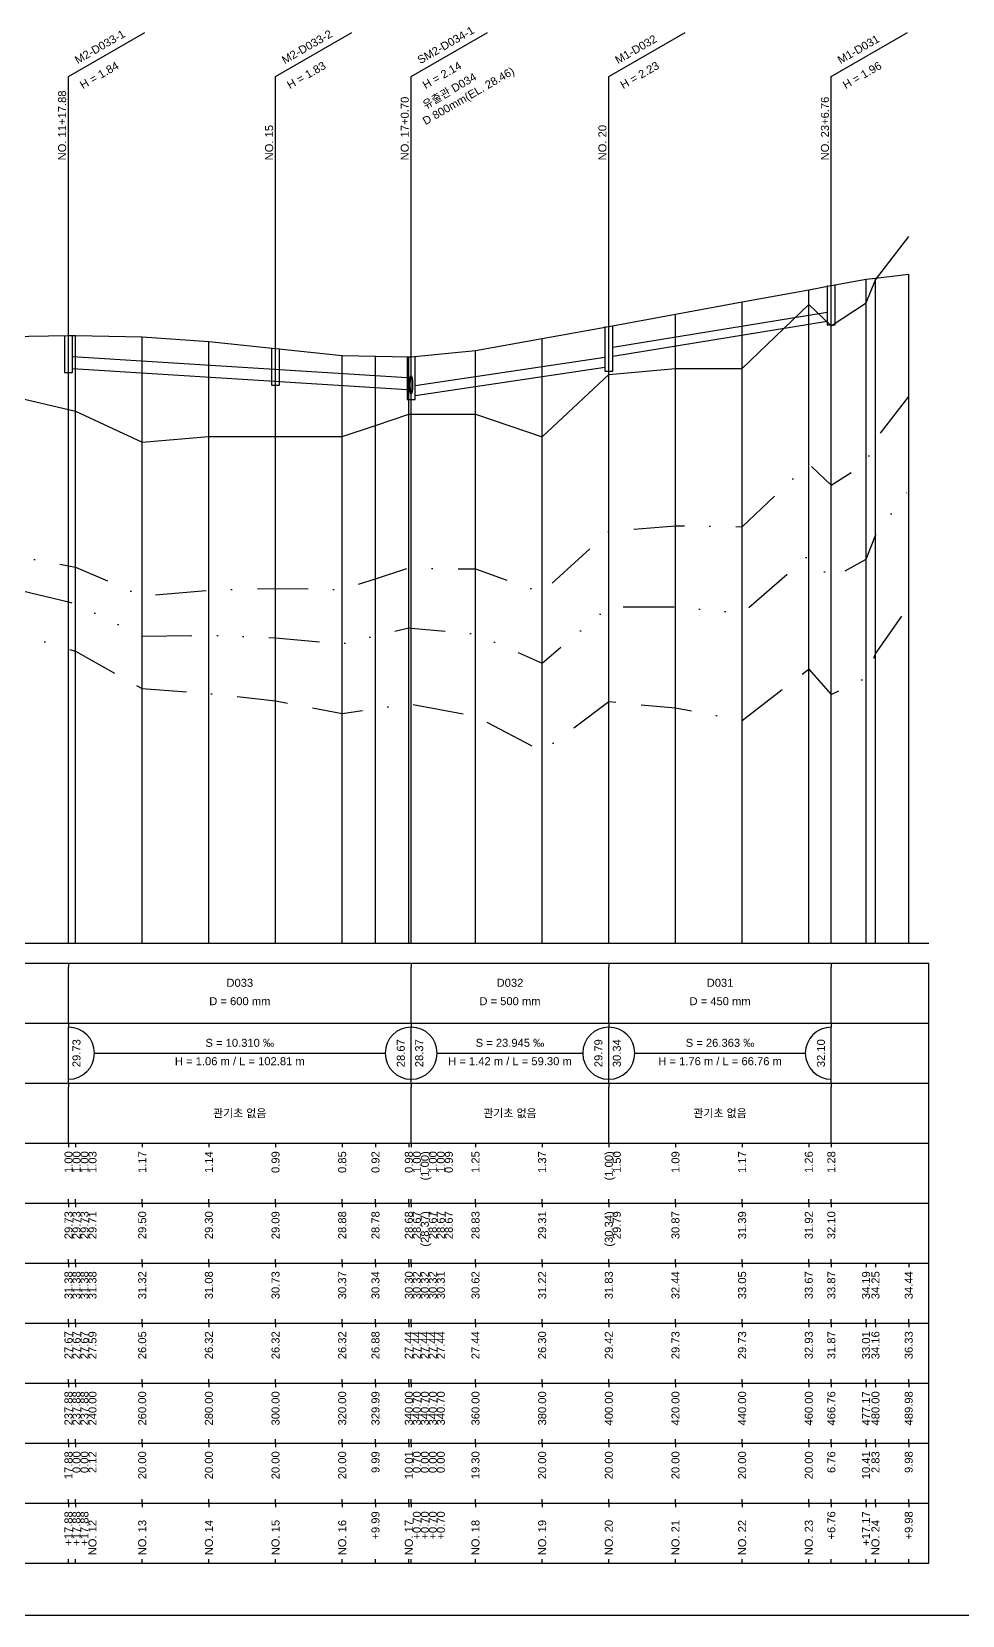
# Model space of a CAD drawing. Header units: millimetres. Extents: x -7351 to 135086, y 1419 to 5643.
# Drawn here: x 52940.4 to 53173.1, y 1419 to 1814.9 of the extents above; entities that cross this region are included whole.
import ezdxf
from ezdxf.enums import TextEntityAlignment as Align

# ---------------------------------------------------------------- set-up
doc = ezdxf.new("R2010")
doc.units = ezdxf.units.MM
for name, pattern in [('BORDER', [44.45, 12.7, -6.35, 12.7, -6.35, 0, -6.35]), ('DASHDOT', [25.4, 12.7, -6.35, 0, -6.35]), ('DIVIDE', [31.75, 12.7, -6.35, 0, -6.35, 0, -6.35])]:
    doc.linetypes.add(name, pattern=pattern)
for name, color, linetype in [('KZ_종단_계획선', 1, 'Continuous'), ('KZ_종단_관로', 4, 'Continuous'), ('KZ_종단_깃발', 7, 'Continuous'), ('KZ_종단_도각', 7, 'Continuous'), ('KZ_종단_맨홀', 4, 'Continuous'), ('KZ_종단_수직선', 7, 'Continuous'), ('KZ_종단_암선1', 56, 'DASHDOT'), ('KZ_종단_암선2', 4, 'DIVIDE'), ('KZ_종단_암선3', 6, 'BORDER'), ('KZ_종단_원형관', 4, 'Continuous'), ('KZ_종단_지반선', 3, 'Continuous'), ('KZ_종단_테이블문자', 7, 'Continuous'), ('KZ_종단_테이블선', 7, 'Continuous')]:
    doc.layers.add(name, color=color, linetype=linetype)
doc.styles.get("Standard").update_dxf_attribs({"font": 'arial.ttf'})

msp = doc.modelspace()

# ---------------------------------------------------------------- linework, layer by layer
at = {"layer": 'KZ_종단_계획선'}
msp.add_lwpolyline([(52934.69, 1738.67), (52949.6, 1738.93), (52949.6, 1738.93), (52949.6, 1738.93), (52951.36, 1738.95), (52968.03, 1738.63), (52984.69, 1737.45), (53001.36, 1735.66), (53018.03, 1733.91), (53026.35, 1733.74), (53034.69, 1733.56), (53035.27, 1733.62), (53035.27, 1733.62), (53035.27, 1733.62), (53035.27, 1733.58), (53051.36, 1735.15), (53068.03, 1738.15), (53084.69, 1741.2), (53101.36, 1744.26), (53118.03, 1747.31), (53134.69, 1750.37), (53140.33, 1751.4), (53149, 1752.99), (53151.36, 1753.27), (53159.68, 1754.25)], dxfattribs=at)
at = {"layer": 'KZ_종단_관로'}
for p, q in [((53085.69, 1735.99), (53139.33, 1744.79)), ((53085.69, 1733.74), (53139.33, 1742.54)), ((52950.6, 1733.69), (53034.27, 1728.39)), ((52950.6, 1730.69), (53034.27, 1725.39)), ((53036.27, 1726.39), (53083.69, 1733.49)), ((53036.27, 1723.89), (53083.69, 1730.99))]:
    msp.add_line(p, q, dxfattribs=at)
at = {"layer": 'KZ_종단_깃발'}
for p, q in [((52949.6, 1803.7), (52968.65, 1814.7)), ((53001.36, 1803.7), (53020.41, 1814.7)), ((53035.27, 1803.7), (53054.33, 1814.7)), ((53084.69, 1803.7), (53103.75, 1814.7)), ((53140.33, 1803.7), (53159.38, 1814.7)), ((52949.6, 1587.04), (52949.6, 1803.7)), ((53001.36, 1587.04), (53001.36, 1803.7)), ((53035.27, 1587.04), (53035.27, 1803.7)), ((53084.69, 1587.04), (53084.69, 1803.7)), ((53140.33, 1587.04), (53140.33, 1803.7))]:
    msp.add_line(p, q, dxfattribs=at)
at = {"layer": 'KZ_종단_도각'}
msp.add_lwpolyline([(52706.36, 1419.04), (53547.36, 1419.04), (53547.36, 2013.04), (52706.36, 2013.04)], close=True, dxfattribs=at)
at = {"layer": 'KZ_종단_맨홀'}
for points in [[(53139.33, 1751.4), (53139.33, 1741.6), (53141.33, 1741.6), (53141.33, 1751.4)], [(52948.6, 1738.93), (52948.6, 1729.72), (52950.6, 1729.72), (52950.6, 1738.93)], [(53083.69, 1741.2), (53083.69, 1730.03), (53085.69, 1730.03), (53085.69, 1741.2)], [(53000.36, 1735.66), (53000.36, 1726.52), (53002.36, 1726.52), (53002.36, 1735.66)], [(53034.27, 1733.62), (53034.27, 1722.93), (53036.27, 1722.93), (53036.27, 1733.62)]]:
    msp.add_lwpolyline(points, dxfattribs=at)
at = {"layer": 'KZ_종단_수직선'}
for p, q in [((53159.68, 1587.04), (53159.68, 1754.25)), ((53134.69, 1587.04), (53134.69, 1750.37)), ((53140.33, 1587.04), (53140.33, 1751.4)), ((53149, 1587.04), (53149, 1752.99)), ((53151.36, 1587.04), (53151.36, 1753.27)), ((53118.03, 1587.04), (53118.03, 1747.31)), ((53101.36, 1587.04), (53101.36, 1744.26)), ((52949.59, 1587.04), (52949.59, 1738.93)), ((52949.59, 1587.04), (52949.59, 1738.93)), ((52949.59, 1587.04), (52949.59, 1738.93)), ((52951.36, 1587.04), (52951.36, 1738.95)), ((52968.03, 1587.04), (52968.03, 1738.63)), ((53068.03, 1587.04), (53068.03, 1738.15)), ((53084.69, 1587.04), (53084.69, 1741.2)), ((52984.69, 1587.04), (52984.69, 1737.45)), ((53001.36, 1587.04), (53001.36, 1735.66)), ((53018.03, 1587.04), (53018.03, 1733.91)), ((53026.35, 1587.04), (53026.35, 1733.74)), ((53051.36, 1587.04), (53051.36, 1735.15)), ((53034.69, 1587.04), (53034.69, 1733.56)), ((53035.28, 1587.04), (53035.28, 1733.62)), ((53035.28, 1587.04), (53035.28, 1733.62)), ((53035.28, 1587.04), (53035.28, 1733.62)), ((53035.28, 1587.04), (53035.28, 1733.58))]:
    msp.add_line(p, q, dxfattribs=at)
at = {"layer": 'KZ_종단_암선1', "flags": 128}
msp.add_lwpolyline([(52751.36, 1674.13), (52755.8, 1673.69), (52755.8, 1673.69), (52755.8, 1673.69), (52755.8, 1673.69), (52755.8, 1674.07), (52764.35, 1672.85), (52768.03, 1667.88), (52784.69, 1668.7), (52801.36, 1669.88), (52818.03, 1670.33), (52834.69, 1667.02), (52851.36, 1667.83), (52868.03, 1669.02), (52869.74, 1670.34), (52884.69, 1681.84), (52901.36, 1681.65), (52909.69, 1681.59), (52918.03, 1661.24), (52934.69, 1684.2), (52949.59, 1681.37), (52949.59, 1681.37), (52949.59, 1681.37), (52951.36, 1681.03), (52968.03, 1673.84), (52984.69, 1675.27), (53001.36, 1675.68), (53018.03, 1675.45), (53026.35, 1678.12), (53034.69, 1680.8), (53035.28, 1680.79), (53035.28, 1680.79), (53035.28, 1680.79), (53035.28, 1680.79), (53051.36, 1680.57), (53068.03, 1674.66), (53084.69, 1690.01), (53101.36, 1691.35), (53118.03, 1691.13), (53134.69, 1706.88), (53140.33, 1701.48), (53149, 1707.11), (53151.36, 1712.83), (53159.68, 1723.7)], dxfattribs=at)
at = {"layer": 'KZ_종단_암선2', "flags": 128}
msp.add_lwpolyline([(52755.8, 1613.04), (52755.8, 1613.04), (52755.8, 1613.04), (52755.8, 1613.04), (52768.03, 1667.63), (52784.69, 1667.64), (52801.36, 1668.02), (52818.03, 1667.67), (52834.69, 1663.54), (52851.36, 1663.55), (52868.03, 1663.94), (52869.74, 1665.18), (52884.69, 1675.96), (52901.36, 1674.96), (52909.69, 1674.49), (52918.03, 1653.74), (52934.69, 1675.89), (52949.59, 1672.34), (52949.59, 1672.34), (52949.59, 1672.34), (52951.36, 1671.92), (52968.03, 1663.78), (52984.69, 1664.01), (53001.36, 1663.4), (53018.03, 1661.84), (53026.35, 1663.85), (53034.69, 1665.86), (53035.28, 1665.81), (53035.28, 1665.81), (53035.28, 1665.81), (53035.28, 1665.81), (53051.36, 1664.3), (53068.03, 1657.06), (53084.69, 1671.07), (53101.36, 1671.08), (53118.03, 1669.52), (53134.69, 1683.94), (53140.33, 1678.1), (53149, 1683.05), (53151.36, 1688.91), (53159.68, 1700.25)], dxfattribs=at)
at = {"layer": 'KZ_종단_암선3', "flags": 128}
msp.add_lwpolyline([(52755.8, 1613.01), (52755.8, 1613.01), (52755.8, 1613.01), (52755.8, 1613.01), (52768.03, 1667.31), (52784.69, 1666.26), (52801.36, 1665.59), (52818.03, 1664.18), (52834.69, 1659), (52851.36, 1657.96), (52868.03, 1657.29), (52869.74, 1658.42), (52884.69, 1668.25), (52901.36, 1666.2), (52909.69, 1665.21), (52918.03, 1643.93), (52934.69, 1665.03), (52949.59, 1660.54), (52949.59, 1660.54), (52949.59, 1660.54), (52951.36, 1660.01), (52968.03, 1650.66), (52984.69, 1649.46), (53001.36, 1647.59), (53018.03, 1644.46), (53026.35, 1645.68), (53034.69, 1646.91), (53035.28, 1646.8), (53035.28, 1646.8), (53035.28, 1646.8), (53035.28, 1646.8), (53051.36, 1643.78), (53068.03, 1634.96), (53084.69, 1647.41), (53101.36, 1645.85), (53118.03, 1642.71), (53134.69, 1655.56), (53140.33, 1649.18), (53149, 1653.34), (53151.36, 1659.37), (53159.68, 1671.31)], dxfattribs=at)
at = {"layer": 'KZ_종단_원형관'}
for p, q in [((53034.9, 1726.99), (53034.92, 1727.37)), ((53034.9, 1726.6), (53034.9, 1726.99)), ((53034.9, 1726.21), (53034.9, 1726.6)), ((53034.92, 1725.83), (53034.9, 1726.21)), ((53034.92, 1727.37), (53034.95, 1727.73)), ((53034.95, 1725.47), (53034.92, 1725.83)), ((53034.95, 1727.73), (53034.99, 1728.05)), ((53034.99, 1728.05), (53035.03, 1728.33)), ((53035.03, 1728.33), (53035.09, 1728.56)), ((53035.09, 1728.56), (53035.15, 1728.72)), ((53035.15, 1728.72), (53035.21, 1728.82)), ((53035.21, 1728.82), (53035.27, 1728.86)), ((53035.27, 1728.86), (53035.34, 1728.82)), ((53035.34, 1728.82), (53035.4, 1728.72)), ((53035.4, 1728.72), (53035.46, 1728.56)), ((53035.46, 1728.56), (53035.52, 1728.33)), ((53035.52, 1728.33), (53035.56, 1728.05)), ((53035.56, 1728.05), (53035.6, 1727.73)), ((53035.6, 1727.73), (53035.63, 1727.37)), ((53035.63, 1725.83), (53035.6, 1725.47)), ((53035.63, 1727.37), (53035.65, 1726.99)), ((53035.65, 1726.21), (53035.63, 1725.83)), ((53035.65, 1726.99), (53035.65, 1726.6)), ((53035.65, 1726.6), (53035.65, 1726.21)), ((53034.99, 1725.15), (53034.95, 1725.47)), ((53035.03, 1724.87), (53034.99, 1725.15)), ((53035.09, 1724.64), (53035.03, 1724.87)), ((53035.15, 1724.47), (53035.09, 1724.64)), ((53035.21, 1724.37), (53035.15, 1724.47)), ((53035.27, 1724.34), (53035.21, 1724.37)), ((53035.34, 1724.37), (53035.27, 1724.34)), ((53035.4, 1724.47), (53035.34, 1724.37)), ((53035.46, 1724.64), (53035.4, 1724.47)), ((53035.52, 1724.87), (53035.46, 1724.64)), ((53035.56, 1725.15), (53035.52, 1724.87)), ((53035.6, 1725.47), (53035.56, 1725.15))]:
    msp.add_line(p, q, dxfattribs=at)
at = {"layer": 'KZ_종단_지반선', "flags": 128}
msp.add_lwpolyline([(52934.69, 1723.96), (52949.59, 1720.4), (52949.59, 1720.4), (52949.59, 1720.4), (52951.36, 1719.98), (52968.03, 1712.27), (52984.69, 1713.65), (53001.36, 1713.66), (53018.03, 1713.66), (53026.35, 1716.45), (53034.69, 1719.24), (53035.28, 1719.24), (53035.28, 1719.24), (53035.28, 1719.24), (53035.28, 1719.24), (53051.36, 1719.24), (53068.03, 1713.56), (53084.69, 1729.14), (53101.36, 1730.71), (53118.03, 1730.71), (53134.69, 1746.68), (53140.33, 1741.37), (53149, 1747.11), (53151.36, 1752.83), (53159.68, 1763.7)], dxfattribs=at)
at = {"layer": 'KZ_종단_테이블문자'}
for p, q in [((52949.59, 1582.04), (52949.59, 1581.04)), ((52949.59, 1568.04), (52949.59, 1581.04)), ((53035.28, 1582.04), (53035.28, 1581.04)), ((53035.28, 1582.04), (53035.28, 1581.04)), ((53035.28, 1568.04), (53035.28, 1581.04)), ((53035.28, 1568.04), (53035.28, 1581.04)), ((53084.69, 1582.04), (53084.69, 1581.04)), ((53084.69, 1582.04), (53084.69, 1581.04)), ((53084.69, 1568.04), (53084.69, 1581.04)), ((53084.69, 1568.04), (53084.69, 1581.04)), ((53140.33, 1582.04), (53140.33, 1581.04)), ((53140.33, 1568.04), (53140.33, 1581.04)), ((52949.59, 1567.04), (52949.59, 1568.04)), ((53035.28, 1567.04), (53035.28, 1568.04)), ((53035.28, 1567.04), (53035.28, 1568.04)), ((53084.69, 1567.04), (53084.69, 1568.04)), ((53084.69, 1567.04), (53084.69, 1568.04)), ((53140.33, 1567.04), (53140.33, 1568.04)), ((52949.59, 1567.04), (52949.59, 1566.04)), ((52949.59, 1553.04), (52949.59, 1566.04)), ((53035.28, 1567.04), (53035.28, 1566.04)), ((53035.28, 1567.04), (53035.28, 1566.04)), ((53035.28, 1553.04), (53035.28, 1566.04)), ((53035.28, 1553.04), (53035.28, 1566.04)), ((53084.69, 1567.04), (53084.69, 1566.04)), ((53084.69, 1567.04), (53084.69, 1566.04)), ((53084.69, 1553.04), (53084.69, 1566.04)), ((53084.69, 1553.04), (53084.69, 1566.04)), ((53140.33, 1567.04), (53140.33, 1566.04)), ((53140.33, 1553.04), (53140.33, 1566.04)), ((52956.01, 1559.54), (53028.86, 1559.54)), ((53041.69, 1559.54), (53078.28, 1559.54)), ((53091.11, 1559.54), (53133.91, 1559.54)), ((52949.59, 1552.04), (52949.59, 1553.04)), ((52949.59, 1552.04), (52949.59, 1551.04)), ((53035.28, 1552.04), (53035.28, 1553.04)), ((53035.28, 1552.04), (53035.28, 1553.04)), ((53035.28, 1552.04), (53035.28, 1551.04)), ((53035.28, 1552.04), (53035.28, 1551.04)), ((53084.69, 1552.04), (53084.69, 1553.04)), ((53084.69, 1552.04), (53084.69, 1553.04)), ((53084.69, 1552.04), (53084.69, 1551.04)), ((53084.69, 1552.04), (53084.69, 1551.04)), ((53140.33, 1552.04), (53140.33, 1553.04)), ((53140.33, 1552.04), (53140.33, 1551.04)), ((52949.59, 1538.04), (52949.59, 1551.04)), ((53035.28, 1538.04), (53035.28, 1551.04)), ((53035.28, 1538.04), (53035.28, 1551.04)), ((53084.69, 1538.04), (53084.69, 1551.04)), ((53084.69, 1538.04), (53084.69, 1551.04)), ((53140.33, 1538.04), (53140.33, 1551.04)), ((52949.59, 1537.04), (52949.59, 1538.04)), ((53035.28, 1537.04), (53035.28, 1538.04)), ((53035.28, 1537.04), (53035.28, 1538.04)), ((53084.69, 1537.04), (53084.69, 1538.04)), ((53084.69, 1537.04), (53084.69, 1538.04)), ((53140.33, 1537.04), (53140.33, 1538.04))]:
    msp.add_line(p, q, dxfattribs=at)
for centre, start, end in [((52949.59, 1559.54), 270, 90), ((53035.28, 1559.54), 90, 270), ((53035.28, 1559.54), 270, 90), ((53084.69, 1559.54), 90, 270), ((53084.69, 1559.54), 270, 90), ((53140.33, 1559.54), 90, 270)]:
    msp.add_arc(centre, 6.5, start, end, dxfattribs=at)
at = {"layer": 'KZ_종단_테이블선'}
for p, q in [((52731.36, 1587.04), (53164.68, 1587.04)), ((52731.36, 1582.04), (53164.68, 1582.04)), ((53164.68, 1567.04), (53164.68, 1582.04)), ((52731.36, 1567.04), (53164.68, 1567.04)), ((53164.68, 1552.04), (53164.68, 1567.04)), ((52731.36, 1552.04), (53164.68, 1552.04)), ((53164.68, 1537.04), (53164.68, 1552.04)), ((52731.36, 1537.04), (53164.68, 1537.04)), ((52949.6, 1537.04), (52949.6, 1536.04)), ((52949.6, 1537.04), (52949.6, 1536.04)), ((52949.6, 1537.04), (52949.6, 1536.04)), ((52951.36, 1537.04), (52951.36, 1536.04)), ((52968.03, 1537.04), (52968.03, 1536.04)), ((52984.69, 1537.04), (52984.69, 1536.04)), ((53001.36, 1537.04), (53001.36, 1536.04)), ((53018.03, 1537.04), (53018.03, 1536.04)), ((53026.35, 1537.04), (53026.35, 1536.04)), ((53034.69, 1537.04), (53034.69, 1536.04)), ((53035.27, 1537.04), (53035.27, 1536.04)), ((53035.27, 1537.04), (53035.27, 1536.04)), ((53035.27, 1537.04), (53035.27, 1536.04)), ((53035.27, 1537.04), (53035.27, 1536.04)), ((53051.36, 1537.04), (53051.36, 1536.04)), ((53068.03, 1537.04), (53068.03, 1536.04)), ((53084.69, 1537.04), (53084.69, 1536.04)), ((53101.36, 1537.04), (53101.36, 1536.04)), ((53118.03, 1537.04), (53118.03, 1536.04)), ((53134.69, 1537.04), (53134.69, 1536.04)), ((53140.33, 1537.04), (53140.33, 1536.04)), ((53164.68, 1522.04), (53164.68, 1537.04)), ((52731.36, 1522.04), (53164.68, 1522.04)), ((52949.6, 1522.04), (52949.6, 1523.04)), ((52949.6, 1522.04), (52949.6, 1523.04)), ((52949.6, 1522.04), (52949.6, 1523.04)), ((52949.6, 1522.04), (52949.6, 1521.04)), ((52949.6, 1522.04), (52949.6, 1521.04)), ((52949.6, 1522.04), (52949.6, 1521.04)), ((52951.36, 1522.04), (52951.36, 1523.04)), ((52951.36, 1522.04), (52951.36, 1521.04)), ((52968.03, 1522.04), (52968.03, 1523.04)), ((52968.03, 1522.04), (52968.03, 1521.04)), ((52984.69, 1522.04), (52984.69, 1523.04)), ((52984.69, 1522.04), (52984.69, 1521.04)), ((53001.36, 1522.04), (53001.36, 1523.04)), ((53001.36, 1522.04), (53001.36, 1521.04)), ((53018.03, 1522.04), (53018.03, 1523.04)), ((53018.03, 1522.04), (53018.03, 1521.04)), ((53026.35, 1522.04), (53026.35, 1523.04)), ((53026.35, 1522.04), (53026.35, 1521.04)), ((53034.69, 1522.04), (53034.69, 1523.04)), ((53034.69, 1522.04), (53034.69, 1521.04)), ((53035.27, 1522.04), (53035.27, 1523.04)), ((53035.27, 1522.04), (53035.27, 1523.04)), ((53035.27, 1522.04), (53035.27, 1523.04)), ((53035.27, 1522.04), (53035.27, 1523.04)), ((53035.27, 1522.04), (53035.27, 1521.04)), ((53035.27, 1522.04), (53035.27, 1521.04)), ((53035.27, 1522.04), (53035.27, 1521.04)), ((53035.27, 1522.04), (53035.27, 1521.04)), ((53051.36, 1522.04), (53051.36, 1523.04)), ((53051.36, 1522.04), (53051.36, 1521.04)), ((53068.03, 1522.04), (53068.03, 1523.04)), ((53068.03, 1522.04), (53068.03, 1521.04)), ((53084.69, 1522.04), (53084.69, 1523.04)), ((53084.69, 1522.04), (53084.69, 1521.04)), ((53101.36, 1522.04), (53101.36, 1523.04)), ((53101.36, 1522.04), (53101.36, 1521.04)), ((53118.03, 1522.04), (53118.03, 1523.04)), ((53118.03, 1522.04), (53118.03, 1521.04)), ((53134.69, 1522.04), (53134.69, 1523.04)), ((53134.69, 1522.04), (53134.69, 1521.04)), ((53140.33, 1522.04), (53140.33, 1523.04)), ((53140.33, 1522.04), (53140.33, 1521.04)), ((53164.68, 1507.04), (53164.68, 1522.04)), ((52731.36, 1507.04), (53164.68, 1507.04)), ((52949.59, 1507.04), (52949.59, 1506.04)), ((52949.59, 1507.04), (52949.59, 1506.04)), ((52949.59, 1507.04), (52949.59, 1506.04)), ((52949.6, 1507.04), (52949.6, 1508.04)), ((52949.6, 1507.04), (52949.6, 1508.04)), ((52949.6, 1507.04), (52949.6, 1508.04)), ((52951.36, 1507.04), (52951.36, 1508.04)), ((52951.36, 1507.04), (52951.36, 1506.04)), ((52968.03, 1507.04), (52968.03, 1508.04)), ((52968.03, 1507.04), (52968.03, 1506.04)), ((52984.69, 1507.04), (52984.69, 1508.04)), ((52984.69, 1507.04), (52984.69, 1506.04)), ((53001.36, 1507.04), (53001.36, 1508.04)), ((53001.36, 1507.04), (53001.36, 1506.04)), ((53018.03, 1507.04), (53018.03, 1508.04)), ((53018.03, 1507.04), (53018.03, 1506.04)), ((53026.35, 1507.04), (53026.35, 1508.04)), ((53026.35, 1507.04), (53026.35, 1506.04)), ((53034.69, 1507.04), (53034.69, 1508.04)), ((53034.69, 1507.04), (53034.69, 1506.04)), ((53035.27, 1507.04), (53035.27, 1508.04)), ((53035.27, 1507.04), (53035.27, 1508.04)), ((53035.27, 1507.04), (53035.27, 1508.04)), ((53035.27, 1507.04), (53035.27, 1508.04)), ((53035.28, 1507.04), (53035.28, 1506.04)), ((53035.28, 1507.04), (53035.28, 1506.04)), ((53035.28, 1507.04), (53035.28, 1506.04)), ((53035.28, 1507.04), (53035.28, 1506.04)), ((53051.36, 1507.04), (53051.36, 1508.04)), ((53051.36, 1507.04), (53051.36, 1506.04)), ((53068.03, 1507.04), (53068.03, 1508.04)), ((53068.03, 1507.04), (53068.03, 1506.04)), ((53084.69, 1507.04), (53084.69, 1508.04)), ((53084.69, 1507.04), (53084.69, 1506.04)), ((53101.36, 1507.04), (53101.36, 1508.04)), ((53101.36, 1507.04), (53101.36, 1506.04)), ((53118.03, 1507.04), (53118.03, 1508.04)), ((53118.03, 1507.04), (53118.03, 1506.04)), ((53134.69, 1507.04), (53134.69, 1508.04)), ((53134.69, 1507.04), (53134.69, 1506.04)), ((53140.33, 1507.04), (53140.33, 1508.04)), ((53140.33, 1507.04), (53140.33, 1506.04)), ((53149, 1507.04), (53149, 1506.04)), ((53151.36, 1507.04), (53151.36, 1506.04)), ((53159.68, 1507.04), (53159.68, 1506.04)), ((53164.68, 1492.04), (53164.68, 1507.04)), ((52949.59, 1492.04), (52949.59, 1493.04)), ((52949.59, 1492.04), (52949.59, 1493.04)), ((52949.59, 1492.04), (52949.59, 1493.04)), ((52951.36, 1492.04), (52951.36, 1493.04)), ((52968.03, 1492.04), (52968.03, 1493.04)), ((52984.69, 1492.04), (52984.69, 1493.04)), ((53001.36, 1492.04), (53001.36, 1493.04)), ((53018.03, 1492.04), (53018.03, 1493.04)), ((53026.35, 1492.04), (53026.35, 1493.04)), ((53034.69, 1492.04), (53034.69, 1493.04)), ((53035.28, 1492.04), (53035.28, 1493.04)), ((53035.28, 1492.04), (53035.28, 1493.04)), ((53035.28, 1492.04), (53035.28, 1493.04)), ((53035.28, 1492.04), (53035.28, 1493.04)), ((53051.36, 1492.04), (53051.36, 1493.04)), ((53068.03, 1492.04), (53068.03, 1493.04)), ((53084.69, 1492.04), (53084.69, 1493.04)), ((53101.36, 1492.04), (53101.36, 1493.04)), ((53118.03, 1492.04), (53118.03, 1493.04)), ((53134.69, 1492.04), (53134.69, 1493.04)), ((53140.33, 1492.04), (53140.33, 1493.04)), ((53149, 1492.04), (53149, 1493.04)), ((53151.36, 1492.04), (53151.36, 1493.04)), ((53159.68, 1492.04), (53159.68, 1493.04)), ((52731.36, 1492.04), (53164.68, 1492.04)), ((52949.59, 1492.04), (52949.59, 1491.04)), ((52949.59, 1492.04), (52949.59, 1491.04)), ((52949.59, 1492.04), (52949.59, 1491.04)), ((52951.36, 1492.04), (52951.36, 1491.04)), ((52968.03, 1492.04), (52968.03, 1491.04)), ((52984.69, 1492.04), (52984.69, 1491.04)), ((53001.36, 1492.04), (53001.36, 1491.04)), ((53018.03, 1492.04), (53018.03, 1491.04)), ((53026.35, 1492.04), (53026.35, 1491.04)), ((53034.69, 1492.04), (53034.69, 1491.04)), ((53035.28, 1492.04), (53035.28, 1491.04)), ((53035.28, 1492.04), (53035.28, 1491.04)), ((53035.28, 1492.04), (53035.28, 1491.04)), ((53035.28, 1492.04), (53035.28, 1491.04)), ((53051.36, 1492.04), (53051.36, 1491.04)), ((53068.03, 1492.04), (53068.03, 1491.04)), ((53084.69, 1492.04), (53084.69, 1491.04)), ((53101.36, 1492.04), (53101.36, 1491.04)), ((53118.03, 1492.04), (53118.03, 1491.04)), ((53134.69, 1492.04), (53134.69, 1491.04)), ((53140.33, 1492.04), (53140.33, 1491.04)), ((53149, 1492.04), (53149, 1491.04)), ((53151.36, 1492.04), (53151.36, 1491.04)), ((53159.68, 1492.04), (53159.68, 1491.04)), ((53164.68, 1477.04), (53164.68, 1492.04)), ((52731.36, 1477.04), (53164.68, 1477.04)), ((52949.59, 1477.04), (52949.59, 1478.04)), ((52949.59, 1477.04), (52949.59, 1478.04)), ((52949.59, 1477.04), (52949.59, 1478.04)), ((52949.59, 1477.04), (52949.59, 1476.04)), ((52949.59, 1477.04), (52949.59, 1476.04)), ((52949.59, 1477.04), (52949.59, 1476.04)), ((52951.36, 1477.04), (52951.36, 1478.04)), ((52951.36, 1477.04), (52951.36, 1476.04)), ((52968.03, 1477.04), (52968.03, 1478.04)), ((52968.03, 1477.04), (52968.03, 1476.04)), ((52984.69, 1477.04), (52984.69, 1478.04)), ((52984.69, 1477.04), (52984.69, 1476.04)), ((53001.36, 1477.04), (53001.36, 1478.04)), ((53001.36, 1477.04), (53001.36, 1476.04)), ((53018.03, 1477.04), (53018.03, 1478.04)), ((53018.03, 1477.04), (53018.03, 1476.04)), ((53026.35, 1477.04), (53026.35, 1478.04)), ((53026.35, 1477.04), (53026.35, 1476.04)), ((53034.69, 1477.04), (53034.69, 1478.04)), ((53034.69, 1477.04), (53034.69, 1476.04)), ((53035.28, 1477.04), (53035.28, 1478.04)), ((53035.28, 1477.04), (53035.28, 1478.04)), ((53035.28, 1477.04), (53035.28, 1478.04)), ((53035.28, 1477.04), (53035.28, 1478.04)), ((53035.28, 1477.04), (53035.28, 1476.04)), ((53035.28, 1477.04), (53035.28, 1476.04)), ((53035.28, 1477.04), (53035.28, 1476.04)), ((53035.28, 1477.04), (53035.28, 1476.04)), ((53051.36, 1477.04), (53051.36, 1478.04)), ((53051.36, 1477.04), (53051.36, 1476.04)), ((53068.03, 1477.04), (53068.03, 1478.04)), ((53068.03, 1477.04), (53068.03, 1476.04)), ((53084.69, 1477.04), (53084.69, 1478.04)), ((53084.69, 1477.04), (53084.69, 1476.04)), ((53101.36, 1477.04), (53101.36, 1478.04)), ((53101.36, 1477.04), (53101.36, 1476.04)), ((53118.03, 1477.04), (53118.03, 1478.04)), ((53118.03, 1477.04), (53118.03, 1476.04)), ((53134.69, 1477.04), (53134.69, 1478.04)), ((53134.69, 1477.04), (53134.69, 1476.04)), ((53140.33, 1477.04), (53140.33, 1478.04)), ((53140.33, 1477.04), (53140.33, 1476.04)), ((53149, 1477.04), (53149, 1478.04)), ((53149, 1477.04), (53149, 1476.04)), ((53151.36, 1477.04), (53151.36, 1478.04)), ((53151.36, 1477.04), (53151.36, 1476.04)), ((53159.68, 1477.04), (53159.68, 1478.04)), ((53159.68, 1477.04), (53159.68, 1476.04)), ((53164.68, 1462.04), (53164.68, 1477.04)), ((52731.36, 1462.04), (53164.68, 1462.04)), ((52949.59, 1462.04), (52949.59, 1463.04)), ((52949.59, 1462.04), (52949.59, 1463.04)), ((52949.59, 1462.04), (52949.59, 1463.04)), ((52949.59, 1462.04), (52949.59, 1461.04)), ((52949.59, 1462.04), (52949.59, 1461.04)), ((52949.59, 1462.04), (52949.59, 1461.04)), ((52951.36, 1462.04), (52951.36, 1463.04)), ((52951.36, 1462.04), (52951.36, 1461.04)), ((52968.03, 1462.04), (52968.03, 1463.04)), ((52968.03, 1462.04), (52968.03, 1461.04)), ((52984.69, 1462.04), (52984.69, 1463.04)), ((52984.69, 1462.04), (52984.69, 1461.04)), ((53001.36, 1462.04), (53001.36, 1463.04)), ((53001.36, 1462.04), (53001.36, 1461.04)), ((53018.03, 1462.04), (53018.03, 1463.04)), ((53018.03, 1462.04), (53018.03, 1461.04)), ((53026.35, 1462.04), (53026.35, 1463.04)), ((53026.35, 1462.04), (53026.35, 1461.04)), ((53034.69, 1462.04), (53034.69, 1463.04)), ((53034.69, 1462.04), (53034.69, 1461.04)), ((53035.28, 1462.04), (53035.28, 1463.04)), ((53035.28, 1462.04), (53035.28, 1463.04)), ((53035.28, 1462.04), (53035.28, 1463.04)), ((53035.28, 1462.04), (53035.28, 1463.04)), ((53035.28, 1462.04), (53035.28, 1461.04)), ((53035.28, 1462.04), (53035.28, 1461.04)), ((53035.28, 1462.04), (53035.28, 1461.04)), ((53035.28, 1462.04), (53035.28, 1461.04)), ((53051.36, 1462.04), (53051.36, 1463.04)), ((53051.36, 1462.04), (53051.36, 1461.04)), ((53068.03, 1462.04), (53068.03, 1463.04)), ((53068.03, 1462.04), (53068.03, 1461.04)), ((53084.69, 1462.04), (53084.69, 1463.04)), ((53084.69, 1462.04), (53084.69, 1461.04)), ((53101.36, 1462.04), (53101.36, 1463.04)), ((53101.36, 1462.04), (53101.36, 1461.04)), ((53118.03, 1462.04), (53118.03, 1463.04)), ((53118.03, 1462.04), (53118.03, 1461.04)), ((53134.69, 1462.04), (53134.69, 1463.04)), ((53134.69, 1462.04), (53134.69, 1461.04)), ((53140.33, 1462.04), (53140.33, 1463.04)), ((53140.33, 1462.04), (53140.33, 1461.04)), ((53149, 1462.04), (53149, 1463.04)), ((53149, 1462.04), (53149, 1461.04)), ((53151.36, 1462.04), (53151.36, 1463.04)), ((53151.36, 1462.04), (53151.36, 1461.04)), ((53159.68, 1462.04), (53159.68, 1463.04)), ((53159.68, 1462.04), (53159.68, 1461.04)), ((53164.68, 1447.04), (53164.68, 1462.04)), ((52731.36, 1447.04), (53164.68, 1447.04)), ((52949.59, 1447.04), (52949.59, 1448.04)), ((52949.59, 1447.04), (52949.59, 1448.04)), ((52949.59, 1447.04), (52949.59, 1448.04)), ((52949.59, 1447.04), (52949.59, 1446.04)), ((52949.59, 1447.04), (52949.59, 1446.04)), ((52949.59, 1447.04), (52949.59, 1446.04)), ((52951.36, 1447.04), (52951.36, 1448.04)), ((52951.36, 1447.04), (52951.36, 1446.04)), ((52968.03, 1447.04), (52968.03, 1448.04)), ((52968.03, 1447.04), (52968.03, 1446.04)), ((52984.69, 1447.04), (52984.69, 1448.04)), ((52984.69, 1447.04), (52984.69, 1446.04)), ((53001.36, 1447.04), (53001.36, 1448.04)), ((53001.36, 1447.04), (53001.36, 1446.04)), ((53018.03, 1447.04), (53018.03, 1448.04)), ((53018.03, 1447.04), (53018.03, 1446.04)), ((53026.35, 1447.04), (53026.35, 1448.04)), ((53026.35, 1447.04), (53026.35, 1446.04)), ((53034.69, 1447.04), (53034.69, 1448.04)), ((53034.69, 1447.04), (53034.69, 1446.04)), ((53035.28, 1447.04), (53035.28, 1448.04)), ((53035.28, 1447.04), (53035.28, 1448.04)), ((53035.28, 1447.04), (53035.28, 1448.04)), ((53035.28, 1447.04), (53035.28, 1448.04)), ((53035.28, 1447.04), (53035.28, 1446.04)), ((53035.28, 1447.04), (53035.28, 1446.04)), ((53035.28, 1447.04), (53035.28, 1446.04)), ((53035.28, 1447.04), (53035.28, 1446.04)), ((53051.36, 1447.04), (53051.36, 1448.04)), ((53051.36, 1447.04), (53051.36, 1446.04)), ((53068.03, 1447.04), (53068.03, 1448.04)), ((53068.03, 1447.04), (53068.03, 1446.04)), ((53084.69, 1447.04), (53084.69, 1448.04)), ((53084.69, 1447.04), (53084.69, 1446.04)), ((53101.36, 1447.04), (53101.36, 1448.04)), ((53101.36, 1447.04), (53101.36, 1446.04)), ((53118.03, 1447.04), (53118.03, 1448.04)), ((53118.03, 1447.04), (53118.03, 1446.04)), ((53134.69, 1447.04), (53134.69, 1448.04)), ((53134.69, 1447.04), (53134.69, 1446.04)), ((53140.33, 1447.04), (53140.33, 1448.04)), ((53140.33, 1447.04), (53140.33, 1446.04)), ((53149, 1447.04), (53149, 1448.04)), ((53149, 1447.04), (53149, 1446.04)), ((53151.36, 1447.04), (53151.36, 1448.04)), ((53151.36, 1447.04), (53151.36, 1446.04)), ((53159.68, 1447.04), (53159.68, 1448.04)), ((53159.68, 1447.04), (53159.68, 1446.04)), ((53164.68, 1432.04), (53164.68, 1447.04)), ((52949.59, 1432.04), (52949.59, 1433.04)), ((52949.59, 1432.04), (52949.59, 1433.04)), ((52949.59, 1432.04), (52949.59, 1433.04)), ((52951.36, 1432.04), (52951.36, 1433.04)), ((52968.03, 1432.04), (52968.03, 1433.04)), ((52984.69, 1432.04), (52984.69, 1433.04)), ((53001.36, 1432.04), (53001.36, 1433.04)), ((53018.03, 1432.04), (53018.03, 1433.04)), ((53026.35, 1432.04), (53026.35, 1433.04)), ((53034.69, 1432.04), (53034.69, 1433.04)), ((53035.28, 1432.04), (53035.28, 1433.04)), ((53035.28, 1432.04), (53035.28, 1433.04)), ((53035.28, 1432.04), (53035.28, 1433.04)), ((53035.28, 1432.04), (53035.28, 1433.04)), ((53051.36, 1432.04), (53051.36, 1433.04)), ((53068.03, 1432.04), (53068.03, 1433.04)), ((53084.69, 1432.04), (53084.69, 1433.04)), ((53101.36, 1432.04), (53101.36, 1433.04)), ((53118.03, 1432.04), (53118.03, 1433.04)), ((53134.69, 1432.04), (53134.69, 1433.04)), ((53140.33, 1432.04), (53140.33, 1433.04)), ((53149, 1432.04), (53149, 1433.04)), ((53151.36, 1432.04), (53151.36, 1433.04)), ((53159.68, 1432.04), (53159.68, 1433.04)), ((52731.36, 1432.04), (53164.68, 1432.04))]:
    msp.add_line(p, q, dxfattribs=at)

# ---------------------------------------------------------------- texts
at = {"layer": 'KZ_종단_깃발'}
for s, rotation, p in [('M2-D033-1', 30, (52952.19, 1806.2)), ('M2-D033-2', 30, (53003.96, 1806.2)), ('SM2-D034-1', 30, (53037.87, 1806.2)), ('M1-D032', 30, (53087.29, 1806.2)), ('M1-D031', 30, (53142.92, 1806.2)), ('NO. 11+17.88', 90, (52949.6, 1782.7)), ('NO. 17+0.70', 90, (53035.27, 1782.7)), ('NO. 23+6.76', 90, (53140.33, 1782.7)), ('NO. 15', 90, (53001.36, 1782.7)), ('NO. 20', 90, (53084.69, 1782.7))]:
    msp.add_text(s, height=2, rotation=rotation, dxfattribs=at).set_placement(p, align=Align.BOTTOM_LEFT)
for s, p in [('H = 1.84', (52952.19, 1802.2)), ('H = 1.83', (53003.96, 1802.2)), ('H = 2.14', (53037.87, 1802.2)), ('D 800mm(EL. 28.46)', (53037.87, 1793.2)), ('H = 2.23', (53087.29, 1802.2)), ('H = 1.96', (53142.92, 1802.2)), ('유출관 D034', (53037.87, 1797.2))]:
    msp.add_text(s, height=2, rotation=30, dxfattribs=at).set_placement(p, align=Align.TOP_LEFT)
at = {"layer": 'KZ_종단_테이블문자'}
for s, p in [('D033', (52992.43, 1575.54)), ('D032', (53059.98, 1575.54)), ('D031', (53112.51, 1575.54)), ('S = 10.310 ‰', (52992.43, 1560.54)), ('S = 23.945 ‰', (53059.98, 1560.54)), ('S = 26.363 ‰', (53112.51, 1560.54))]:
    msp.add_text(s, height=2, dxfattribs=at).set_placement(p, align=Align.BOTTOM_CENTER)
for s, p in [('D = 600 mm', (52992.43, 1573.54)), ('D = 500 mm', (53059.98, 1573.54)), ('D = 450 mm', (53112.51, 1573.54)), ('H = 1.06 m / L = 102.81 m', (52992.43, 1558.54)), ('H = 1.42 m / L = 59.30 m', (53059.98, 1558.54)), ('H = 1.76 m / L = 66.76 m', (53112.51, 1558.54))]:
    msp.add_text(s, height=2, dxfattribs=at).set_placement(p, align=Align.TOP_CENTER)
for s, p in [('29.73', (52950.59, 1559.54)), ('28.37', (53036.28, 1559.54)), ('30.34', (53085.69, 1559.54))]:
    msp.add_text(s, height=2, rotation=90, dxfattribs=at).set_placement(p, align=Align.TOP_CENTER)
for s, p in [('28.67', (53034.28, 1559.54)), ('29.79', (53083.69, 1559.54)), ('32.10', (53139.33, 1559.54))]:
    msp.add_text(s, height=2, rotation=90, dxfattribs=at).set_placement(p, align=Align.BOTTOM_CENTER)
for p in [(52992.43, 1544.54), (53059.98, 1544.54), (53112.51, 1544.54)]:
    msp.add_text('관기초 없음', height=2, dxfattribs=at).set_placement(p, align=Align.MIDDLE_CENTER)
for s, p in [('1.00', (52949.6, 1535.04)), ('1.00', (52951.6, 1535.04)), ('1.00', (52953.6, 1535.04)), ('1.03', (52955.6, 1535.04)), ('1.17', (52968.03, 1535.04)), ('1.14', (52984.69, 1535.04)), ('0.99', (53001.36, 1535.04)), ('0.85', (53018.03, 1535.04)), ('0.92', (53026.35, 1535.04)), ('0.98', (53034.69, 1535.04)), ('1.00', (53036.69, 1535.04)), ('(1.00)', (53038.69, 1535.04)), ('1.00', (53040.69, 1535.04)), ('1.00', (53042.69, 1535.04)), ('0.99', (53044.69, 1535.04)), ('1.25', (53051.36, 1535.04)), ('1.37', (53068.03, 1535.04)), ('(1.00)', (53084.69, 1535.04)), ('1.50', (53086.69, 1535.04)), ('1.09', (53101.36, 1535.04)), ('1.17', (53118.03, 1535.04)), ('1.26', (53134.69, 1535.04)), ('1.28', (53140.33, 1535.04)), ('29.73', (52949.6, 1520.04)), ('29.73', (52951.6, 1520.04)), ('29.73', (52953.6, 1520.04)), ('29.71', (52955.6, 1520.04)), ('29.50', (52968.03, 1520.04)), ('29.30', (52984.69, 1520.04)), ('29.09', (53001.36, 1520.04)), ('28.88', (53018.03, 1520.04)), ('28.78', (53026.35, 1520.04)), ('28.68', (53034.69, 1520.04)), ('28.67', (53036.69, 1520.04)), ('(28.37)', (53038.69, 1520.04)), ('28.67', (53040.69, 1520.04)), ('28.67', (53042.69, 1520.04)), ('28.67', (53044.69, 1520.04)), ('28.83', (53051.36, 1520.04)), ('29.31', (53068.03, 1520.04)), ('(30.34)', (53084.69, 1520.04)), ('29.79', (53086.69, 1520.04)), ('30.87', (53101.36, 1520.04)), ('31.39', (53118.03, 1520.04)), ('31.92', (53134.69, 1520.04)), ('32.10', (53140.33, 1520.04)), ('31.38', (52949.59, 1505.04)), ('31.38', (52951.59, 1505.04)), ('31.38', (52953.59, 1505.04)), ('31.38', (52955.59, 1505.04)), ('31.32', (52968.03, 1505.04)), ('31.08', (52984.69, 1505.04)), ('30.73', (53001.36, 1505.04)), ('30.37', (53018.03, 1505.04)), ('30.34', (53026.35, 1505.04)), ('30.30', (53034.69, 1505.04)), ('30.32', (53036.69, 1505.04)), ('30.32', (53038.69, 1505.04)), ('30.32', (53040.69, 1505.04)), ('30.31', (53042.69, 1505.04)), ('30.62', (53051.36, 1505.04)), ('31.22', (53068.03, 1505.04)), ('31.83', (53084.69, 1505.04)), ('32.44', (53101.36, 1505.04)), ('33.05', (53118.03, 1505.04)), ('33.67', (53134.69, 1505.04)), ('33.87', (53140.33, 1505.04)), ('34.19', (53149, 1505.04)), ('34.25', (53151.36, 1505.04)), ('34.44', (53159.68, 1505.04)), ('27.67', (52949.59, 1490.04)), ('27.67', (52951.59, 1490.04)), ('27.67', (52953.59, 1490.04)), ('27.59', (52955.59, 1490.04)), ('26.05', (52968.03, 1490.04)), ('26.32', (52984.69, 1490.04)), ('26.32', (53001.36, 1490.04)), ('26.32', (53018.03, 1490.04)), ('26.88', (53026.35, 1490.04)), ('27.44', (53034.69, 1490.04)), ('27.44', (53036.69, 1490.04)), ('27.44', (53038.69, 1490.04)), ('27.44', (53040.69, 1490.04)), ('27.44', (53042.69, 1490.04)), ('27.44', (53051.36, 1490.04)), ('26.30', (53068.03, 1490.04)), ('29.42', (53084.69, 1490.04)), ('29.73', (53101.36, 1490.04)), ('29.73', (53118.03, 1490.04)), ('32.93', (53134.69, 1490.04)), ('31.87', (53140.33, 1490.04)), ('33.01', (53149, 1490.04)), ('34.16', (53151.36, 1490.04)), ('36.33', (53159.68, 1490.04)), ('237.88', (52949.59, 1475.04)), ('237.88', (52951.59, 1475.04)), ('237.88', (52953.59, 1475.04)), ('240.00', (52955.59, 1475.04)), ('260.00', (52968.03, 1475.04)), ('280.00', (52984.69, 1475.04)), ('300.00', (53001.36, 1475.04)), ('320.00', (53018.03, 1475.04)), ('329.99', (53026.35, 1475.04)), ('340.00', (53034.69, 1475.04)), ('340.70', (53036.69, 1475.04)), ('340.70', (53038.69, 1475.04)), ('340.70', (53040.69, 1475.04)), ('340.70', (53042.69, 1475.04)), ('360.00', (53051.36, 1475.04)), ('380.00', (53068.03, 1475.04)), ('400.00', (53084.69, 1475.04)), ('420.00', (53101.36, 1475.04)), ('440.00', (53118.03, 1475.04)), ('460.00', (53134.69, 1475.04)), ('466.76', (53140.33, 1475.04)), ('477.17', (53149, 1475.04)), ('480.00', (53151.36, 1475.04)), ('489.98', (53159.68, 1475.04)), ('17.88', (52949.59, 1460.04)), ('0.00', (52951.59, 1460.04)), ('0.00', (52953.59, 1460.04)), ('2.12', (52955.59, 1460.04)), ('20.00', (52968.03, 1460.04)), ('20.00', (52984.69, 1460.04)), ('20.00', (53001.36, 1460.04)), ('20.00', (53018.03, 1460.04)), ('9.99', (53026.35, 1460.04)), ('10.01', (53034.69, 1460.04)), ('0.70', (53036.69, 1460.04)), ('0.00', (53038.69, 1460.04)), ('0.00', (53040.69, 1460.04)), ('0.00', (53042.69, 1460.04)), ('19.30', (53051.36, 1460.04)), ('20.00', (53068.03, 1460.04)), ('20.00', (53084.69, 1460.04)), ('20.00', (53101.36, 1460.04)), ('20.00', (53118.03, 1460.04)), ('20.00', (53134.69, 1460.04)), ('6.76', (53140.33, 1460.04)), ('10.41', (53149, 1460.04)), ('2.83', (53151.36, 1460.04)), ('9.98', (53159.68, 1460.04)), ('+17.88', (52949.59, 1445.04)), ('+17.88', (52951.59, 1445.04)), ('+17.88', (52953.59, 1445.04)), ('+9.99', (53026.35, 1445.04)), ('+0.70', (53036.69, 1445.04)), ('+0.70', (53038.69, 1445.04)), ('+0.70', (53040.69, 1445.04)), ('+0.70', (53042.69, 1445.04)), ('+6.76', (53140.33, 1445.04)), ('+17.17', (53149, 1445.04)), ('+9.98', (53159.68, 1445.04))]:
    msp.add_text(s, height=2, rotation=90, dxfattribs=at).set_placement(p, align=Align.MIDDLE_RIGHT)
for s, p in [('NO. 12', (52955.59, 1434.04)), ('NO. 13', (52968.03, 1434.04)), ('NO. 14', (52984.69, 1434.04)), ('NO. 15', (53001.36, 1434.04)), ('NO. 16', (53018.03, 1434.04)), ('NO. 17', (53034.69, 1434.04)), ('NO. 18', (53051.36, 1434.04)), ('NO. 19', (53068.03, 1434.04)), ('NO. 20', (53084.69, 1434.04)), ('NO. 21', (53101.36, 1434.04)), ('NO. 22', (53118.03, 1434.04)), ('NO. 23', (53134.69, 1434.04)), ('NO. 24', (53151.36, 1434.04))]:
    msp.add_text(s, height=2, rotation=90, dxfattribs=at).set_placement(p, align=Align.MIDDLE_LEFT)

doc.saveas('drawing.dxf')
